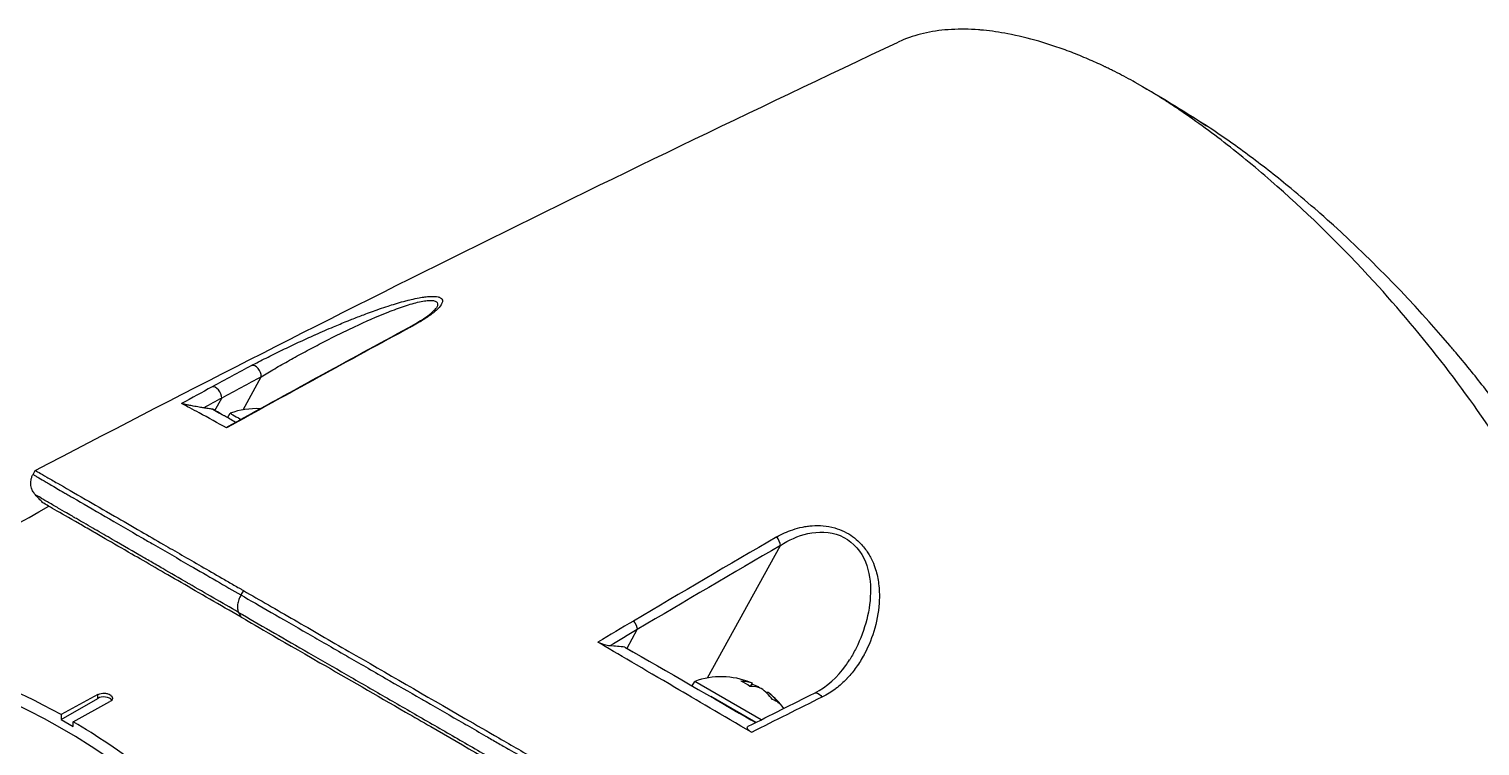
# Model space of a CAD drawing. Header units: millimetres. Extents: x 0 to 4378, y 0 to 2376.
# Drawn here: x 2588.7 to 2672.6, y 1942.1 to 1983.6 of the extents above; entities that cross this region are included whole.
import ezdxf

# ---------------------------------------------------------------- set-up
doc = ezdxf.new("R2010")
doc.units = ezdxf.units.MM
doc.header["$LTSCALE"] = 0.2
doc.layers.add('01_Object Line', color=4, linetype='Continuous')

# ---------------------------------------------------------------- blocks, each defined once
blk = doc.blocks.new('A$C6724399f_1')
for p, q in [((-96.518, 933.407), (-96.518, 933.407)), ((-107.699, 927.51), (-106.649, 929.422)), ((-109.325, 927.472), (-108.933, 928.186)), ((-109.453, 927.546), (-109.063, 927.321)), ((-108.596, 927.054), (-108.448, 927.312)), ((-108.579, 926.504), (-108.579, 926.504)), ((-108.104, 926.767), (-108.104, 926.767)), ((-119.845, 923.775), (-119.714, 924.002)), ((-119.848, 923.777), (-119.848, 923.777)), ((-118.745, 922.029), (-118.745, 922.029)), ((-73.063, 920.182), (-73.063, 920.182)), ((-80.829, 911.997), (-76.621, 919.659)), ((-107.673, 917.05), (-107.82, 916.796)), ((-85.491, 913.71), (-84.895, 914.795)), ((-85.614, 913.782), (-84.806, 913.315)), ((-81.727, 911.539), (-81.577, 911.798)), ((-77.728, 909.576), (-81.577, 911.798)), ((-78.344, 911.509), (-78.242, 911.686)), ((-77.896, 911.447), (-77.879, 911.477)), ((-116.107, 911.033), (-118.228, 909.872)), ((-118.228, 909.59), (-116.107, 910.814)), ((-117.521, 909.463), (-115.4, 910.625)), ((-116.107, 910.814), (-116.107, 911.033)), ((-78.048, 909.414), (-80.647, 910.915)), ((-80.039, 910.563), (-80.039, 910.564)), ((-80.039, 910.563), (-80.039, 910.563)), ((-77.402, 911.12), (-77.367, 911.181)), ((-74.652, 911.118), (-74.652, 911.118)), ((-118.228, 909.872), (-118.228, 909.59)), ((-118.228, 909.59), (-117.521, 909.181)), ((-117.521, 909.181), (-117.521, 909.463))]:
    blk.add_line(p, q)
for centre, start, end in [((-106.919, 923.058), 87.31196, 109.76118), ((-106.919, 923.058), 86.57303, 86.57396), ((-80.049, 907.545), 67.98555, 109.76073), ((-80.049, 907.545), 36.52422, 52.01445)]:
    blk.add_arc(centre, 4.52, start, end)
for centre, major_axis, ratio, start_param, end_param in [((-65.673, 906.624), (-1.496, 41.655), 0.767694, 5.786682, 5.852422), ((-132.385, 163.522), (435.313, 800.982), 0.572302, 0.719728, 0.72334), ((-107.009, 929.614), (-0.237, 0.44), 0.615624, 3.963437, 6.144097), ((-126.409, 153.56), (434.089, 810.828), 0.577163, 0.716886, 0.720464), ((-132.794, 147.041), (444.564, 818.233), 0.57237, 0.723269, 0.725998), ((-126.717, 140.056), (441.655, 824.96), 0.577163, 0.720458, 0.722055), ((-109.293, 928.379), (-0.239, 0.439), 0.6137, 3.961397, 6.133418), ((-105.46, 925.587), (-2.988, 1.725), 0.000011, 6.283177, 6.938609), ((-105.61, 925.327), (2.988, -1.725), 0.000011, 3.72371, 3.723722), ((-105.46, 925.587), (2.988, -1.725), 0.000011, 3.813038, 3.813051), ((-65.756, -284.703), (678.522, 1280.583), 0.58036, 0.750947, 0.759176), ((-70.772, -285.522), (685.926, 1281.23), 0.577163, 0.753645, 0.761848), ((-118.228, 877.256), (19.5, -33.775), 0.57735, 0, 3.141593), ((-121.41, 875.419), (19.5, -33.775), 0.57735, 0, 3.141593), ((-65.77, -290.864), (682.157, 1287.152), 0.580301, 0.759225, 0.761263), ((-70.71, -291.201), (689.171, 1287.289), 0.577163, 0.761844, 0.763406), ((-80.178, 910.644), (-32.305, 18.651), 0.000022, 1.401729, 1.636771), ((-122.471, 874.807), (19.5, -33.775), 0.57735, 6.276472, 9.431491), ((-80.306, 907.693), (2.252, 3.901), 0.57735, 0.080554, 0.3277), ((-80.774, 907.964), (2.14, 3.707), 0.816497, 6.1984, 6.367971), ((-79.793, 907.397), (2.252, 3.901), 0.57735, 0.080554, 0.3277), ((-80.231, 907.65), (2.252, 3.901), 0.816497, 0.080554, 0.114044), ((-79.868, 907.44), (2.252, 3.901), 0.816497, 0.080554, 0.195507), ((-80.306, 907.693), (2.252, 3.901), 0.57735, 6.169141, 6.202632), ((-80.231, 907.65), (2.252, 3.901), 0.816497, 5.955485, 6.202632), ((-86.974, 895.301), (17.875, -30.96), 0.57735, 1.774055, 1.774076), ((-115.753, 910.61), (0.5, 0), 0.57735, 0.381749, 2.356194), ((-78.74, 909.813), (-2.208, 1.275), 0.000022, 5.341257, 5.447657), ((-78.74, 909.813), (-2.208, 1.275), 0.000022, 0.859657, 1.889101), ((-115.74, 137.049), (-485.437, -793.309), 0.582463, 3.889647, 3.895732), ((-79.868, 907.44), (2.252, 3.901), 0.816497, 5.955485, 6.202632), ((-79.024, 906.953), (2.14, 3.707), 0.57735, 6.1984, 6.367971)]:
    blk.add_ellipse(centre, major_axis=major_axis, ratio=ratio, start_param=start_param, end_param=end_param)
for points, knots in [([(-57.92, 947.392), (-58.221, 947.535), (-58.519, 947.669), (-58.814, 947.796), (-59.143, 947.938), (-59.467, 948.07), (-59.787, 948.193), (-60.108, 948.316), (-60.426, 948.431), (-60.739, 948.537), (-61.054, 948.643), (-61.364, 948.741), (-61.671, 948.83), (-62.284, 949.009), (-62.882, 949.153), (-63.464, 949.264), (-63.947, 949.355), (-64.419, 949.424), (-64.879, 949.468), (-64.972, 949.477), (-65.063, 949.485), (-65.154, 949.492), (-65.7, 949.534), (-66.225, 949.541), (-66.726, 949.513), (-67.23, 949.486), (-67.712, 949.424), (-68.17, 949.326), (-68.629, 949.229), (-69.063, 949.097), (-69.474, 948.93), (-69.586, 948.884), (-69.696, 948.836), (-69.804, 948.785)], [0, 0, 0, 0, 0.0296065, 0.0296065, 0.0296065, 0.0625552, 0.0625552, 0.0625552, 0.0956223, 0.0956223, 0.0956223, 0.1287583, 0.1287583, 0.1287583, 0.1950345, 0.1950345, 0.1950345, 0.25, 0.25, 0.25, 0.2609996, 0.2609996, 0.2609996, 0.3271356, 0.3271356, 0.3271356, 0.3936018, 0.3936018, 0.3936018, 0.4600955, 0.4600955, 0.4600955, 0.4782522, 0.4782522, 0.4782522, 0.4782522]), ([(-53.679, 944.953), (-53.698, 944.965), (-53.721, 944.98), (-53.769, 945.013), (-53.792, 945.028), (-53.86, 945.073), (-53.905, 945.103), (-54.04, 945.192), (-54.13, 945.251), (-54.4, 945.426), (-54.579, 945.541), (-55.116, 945.877), (-55.473, 946.091), (-56.182, 946.499), (-56.533, 946.692), (-57.057, 946.966), (-57.23, 947.055), (-57.49, 947.184), (-57.576, 947.226), (-57.705, 947.289), (-57.748, 947.31), (-57.812, 947.341), (-57.834, 947.351), (-57.88, 947.373), (-57.902, 947.383), (-57.92, 947.392)], [0.000006, 0.000006, 0.000006, 0.000006, 0.0077656, 0.0077656, 0.0144608, 0.0144608, 0.0278513, 0.0278513, 0.0546324, 0.0546324, 0.1081958, 0.1081958, 0.2151263, 0.2151263, 0.321952, 0.321952, 0.3753541, 0.3753541, 0.4020519, 0.4020519, 0.4154008, 0.4154008, 0.4220656, 0.4220656, 0.4297877, 0.4297877, 0.4297877, 0.4297877]), ([(-28.274, 900.032), (-28.272, 900.035), (-28.271, 900.038), (-28.219, 900.163), (-28.17, 900.288), (-28.075, 900.541), (-28.026, 900.68), (-27.916, 901.011), (-27.855, 901.214), (-27.781, 901.487), (-27.763, 901.558), (-27.68, 901.889), (-27.621, 902.166), (-27.49, 902.902), (-27.431, 903.374), (-27.236, 906.019), (-27.479, 908.948), (-28.785, 913.046), (-28.851, 913.246), (-28.991, 913.661), (-29.063, 913.869), (-29.209, 914.275), (-29.282, 914.476), (-29.661, 915.483), (-29.994, 916.299), (-30.544, 917.543), (-30.736, 917.962), (-31.747, 920.088), (-32.688, 921.825), (-34.006, 924.002), (-34.273, 924.432), (-36.778, 928.363), (-39.414, 931.78), (-44.097, 936.903), (-45.975, 938.75), (-48.85, 941.287), (-49.813, 942.09), (-51.738, 943.593), (-52.716, 944.306), (-53.679, 944.953)], [0.717541, 0.717541, 0.717541, 0.717541, 0.718212, 0.718212, 0.74576, 0.74576, 0.776284, 0.776284, 0.820204, 0.820204, 0.834927, 0.834927, 0.896521, 0.896521, 0.995652, 0.995652, 1.428405, 1.428405, 1.450296, 1.450296, 1.471663, 1.471663, 1.492327, 1.492327, 1.574835, 1.574835, 1.616316, 1.616316, 1.784634, 1.784634, 1.826029, 1.826029, 2.164003, 2.164003, 2.373598, 2.373598, 2.479923, 2.479923, 2.586935, 2.586935, 2.586935, 2.586935]), ([(-27.306, 910.675), (-27.308, 910.807), (-27.312, 910.941), (-27.327, 911.245), (-27.339, 911.415), (-27.363, 911.67), (-27.372, 911.758), (-27.43, 912.273), (-27.501, 912.716), (-27.642, 913.41), (-27.699, 913.662), (-27.831, 914.195), (-27.907, 914.472), (-28.077, 915.043), (-28.172, 915.339), (-28.379, 915.942), (-28.492, 916.249), (-28.731, 916.866), (-28.859, 917.178), (-29.542, 918.776), (-30.209, 920.109), (-31.166, 921.802), (-31.356, 922.13), (-31.96, 923.144), (-32.393, 923.835), (-33.309, 925.229), (-33.792, 925.931), (-34.545, 926.98), (-34.798, 927.326), (-35.314, 928.016), (-35.576, 928.36), (-36.104, 929.04), (-36.376, 929.383), (-36.926, 930.066), (-37.213, 930.414), (-37.624, 930.906), (-37.757, 931.063), (-39.989, 933.685), (-42.275, 936.045), (-44.931, 938.456), (-45.227, 938.72), (-46.043, 939.436), (-46.564, 939.88), (-47.865, 940.954), (-48.648, 941.57), (-49.819, 942.445), (-50.208, 942.728), (-50.984, 943.276), (-51.37, 943.54), (-51.755, 943.796)], [1.308609, 1.308609, 1.308609, 1.308609, 1.384705, 1.384705, 1.477831, 1.477831, 1.526561, 1.526561, 1.759973, 1.759973, 1.890971, 1.890971, 2.029156, 2.029156, 2.171186, 2.171186, 2.316283, 2.316283, 2.460898, 2.460898, 3.049329, 3.049329, 3.189055, 3.189055, 3.478614, 3.478614, 3.769885, 3.769885, 3.913253, 3.913253, 4.056001, 4.056001, 4.19686, 4.19686, 4.341119, 4.341119, 4.411312, 4.411312, 5.498875, 5.498875, 5.634552, 5.634552, 5.872375, 5.872375, 6.229939, 6.229939, 6.408513, 6.408513, 6.587137, 6.587137, 6.587137, 6.587137]), ([(-107.207, 930.07), (-106.953, 930.207), (-106.667, 930.356), (-106.37, 930.506), (-106.066, 930.66), (-105.752, 930.815), (-105.455, 930.958), (-105.443, 930.964), (-105.431, 930.969), (-105.42, 930.975), (-105.119, 931.12), (-104.803, 931.269), (-104.485, 931.417), (-104.173, 931.561), (-103.858, 931.704), (-103.55, 931.842), (-103.529, 931.851), (-103.508, 931.86), (-103.488, 931.869), (-103.142, 932.023), (-102.808, 932.168), (-102.464, 932.313), (-102.212, 932.42), (-101.953, 932.527), (-101.684, 932.636), (-101.593, 932.673), (-101.504, 932.709), (-101.415, 932.744), (-101.179, 932.838), (-100.948, 932.928), (-100.722, 933.013), (-100.41, 933.131), (-100.14, 933.23), (-99.816, 933.342), (-99.64, 933.403), (-99.479, 933.457), (-99.315, 933.51), (-99.177, 933.555), (-99.038, 933.599), (-98.888, 933.644), (-98.723, 933.694), (-98.565, 933.739), (-98.413, 933.781), (-98.37, 933.792), (-98.331, 933.803), (-98.291, 933.813), (-98.19, 933.84), (-98.094, 933.865), (-97.975, 933.892), (-97.812, 933.931), (-97.658, 933.964), (-97.514, 933.99), (-97.454, 934.001), (-97.4, 934.01), (-97.347, 934.018), (-97.274, 934.03), (-97.2, 934.041), (-97.113, 934.05), (-97.05, 934.057), (-96.992, 934.063), (-96.937, 934.066), (-96.808, 934.075), (-96.698, 934.076), (-96.596, 934.068), (-96.533, 934.063), (-96.474, 934.054), (-96.418, 934.04), (-96.391, 934.034), (-96.366, 934.026), (-96.343, 934.017), (-96.277, 933.992), (-96.228, 933.958), (-96.198, 933.916), (-96.168, 933.874), (-96.158, 933.824), (-96.166, 933.77), (-96.167, 933.767), (-96.167, 933.763), (-96.168, 933.76), (-96.177, 933.71), (-96.201, 933.652), (-96.24, 933.591), (-96.304, 933.489), (-96.406, 933.379), (-96.511, 933.282), (-96.547, 933.249), (-96.587, 933.214), (-96.629, 933.179), (-96.788, 933.046), (-96.988, 932.903), (-97.184, 932.776), (-97.204, 932.764), (-97.224, 932.751), (-97.244, 932.738), (-97.301, 932.702), (-97.362, 932.664), (-97.423, 932.627), (-97.478, 932.594), (-97.532, 932.562), (-97.584, 932.532), (-97.593, 932.527), (-97.602, 932.521), (-97.611, 932.516), (-97.731, 932.447), (-97.85, 932.381), (-98.011, 932.294)], [0, 0, 0, 0, 0.06061, 0.06061, 0.06061, 0.122541, 0.122541, 0.122541, 0.125, 0.125, 0.125, 0.18804, 0.18804, 0.18804, 0.25, 0.25, 0.25, 0.254168, 0.254168, 0.254168, 0.323919, 0.323919, 0.323919, 0.375, 0.375, 0.375, 0.39207, 0.39207, 0.39207, 0.4375, 0.4375, 0.4375, 0.5, 0.5, 0.5, 0.533908, 0.533908, 0.533908, 0.5625, 0.5625, 0.5625, 0.59375, 0.59375, 0.59375, 0.602455, 0.602455, 0.602455, 0.625, 0.625, 0.625, 0.65625, 0.65625, 0.65625, 0.669312, 0.669312, 0.669312, 0.6875, 0.6875, 0.6875, 0.700546, 0.700546, 0.700546, 0.731289, 0.731289, 0.731289, 0.75, 0.75, 0.75, 0.759109, 0.759109, 0.759109, 0.785061, 0.785061, 0.785061, 0.81088, 0.81088, 0.81088, 0.8125, 0.8125, 0.8125, 0.835978, 0.835978, 0.835978, 0.875, 0.875, 0.875, 0.888263, 0.888263, 0.888263, 0.9375, 0.9375, 0.9375, 0.942362, 0.942362, 0.942362, 0.956225, 0.956225, 0.956225, 0.96875, 0.96875, 0.96875, 0.970886, 0.970886, 0.970886, 1, 1, 1, 1]), ([(-106.649, 929.422), (-106.403, 929.574), (-106.141, 929.73), (-105.867, 929.889), (-105.594, 930.048), (-105.309, 930.21), (-105.014, 930.375), (-104.719, 930.54), (-104.416, 930.706), (-104.111, 930.871), (-103.805, 931.035), (-103.495, 931.199), (-103.182, 931.361), (-102.868, 931.523), (-102.551, 931.685), (-102.23, 931.844), (-101.909, 932.004), (-101.581, 932.162), (-101.256, 932.315), (-100.604, 932.62), (-99.956, 932.908), (-99.31, 933.162), (-98.986, 933.29), (-98.67, 933.406), (-98.364, 933.507), (-98.059, 933.608), (-97.763, 933.694), (-97.499, 933.753), (-97.367, 933.782), (-97.241, 933.805), (-97.125, 933.819), (-97.009, 933.833), (-96.906, 933.839), (-96.816, 933.837), (-96.726, 933.834), (-96.649, 933.821), (-96.59, 933.8), (-96.532, 933.778), (-96.49, 933.748), (-96.466, 933.709), (-96.443, 933.67), (-96.437, 933.622), (-96.448, 933.569), (-96.458, 933.52), (-96.482, 933.465), (-96.518, 933.407)], [0, 0, 0, 0, 0.0645641, 0.0645641, 0.0645641, 0.1291281, 0.1291281, 0.1291281, 0.1936922, 0.1936922, 0.1936922, 0.2582563, 0.2582563, 0.2582563, 0.3228204, 0.3228204, 0.3228204, 0.3873844, 0.3873844, 0.3873844, 0.5165126, 0.5165126, 0.5165126, 0.5810767, 0.5810767, 0.5810767, 0.6456407, 0.6456407, 0.6456407, 0.6779228, 0.6779228, 0.6779228, 0.7102048, 0.7102048, 0.7102048, 0.7424869, 0.7424869, 0.7424869, 0.7747689, 0.7747689, 0.7747689, 0.8070509, 0.8070509, 0.8070509, 0.8367147, 0.8367147, 0.8367147, 0.8367147]), ([(-98.117, 932.274), (-97.749, 932.474), (-97.404, 932.675), (-96.974, 932.974), (-96.84, 933.078), (-96.622, 933.272), (-96.542, 933.368), (-96.518, 933.407)], [0, 0, 0, 0, 0.1540517, 0.1540517, 0.2386667, 0.2386667, 0.329116, 0.329116, 0.329116, 0.329116]), ([(-109.969, 927.621), (-110.041, 927.63), (-110.135, 927.645), (-110.343, 927.68), (-110.46, 927.701), (-110.678, 927.741), (-110.765, 927.758), (-110.911, 927.789), (-110.97, 927.801), (-111.061, 927.822), (-111.1, 927.831), (-111.163, 927.847), (-111.187, 927.854), (-111.218, 927.863), (-111.227, 927.866), (-111.242, 927.871), (-111.247, 927.873), (-111.25, 927.875)], [0.000232, 0.000232, 0.000232, 0.000232, 0.0359808, 0.0359808, 0.0704873, 0.0704873, 0.0988763, 0.0988763, 0.1227668, 0.1227668, 0.1415958, 0.1415958, 0.1576899, 0.1576899, 0.1672569, 0.1672569, 0.176809, 0.176809, 0.176809, 0.176809]), ([(-108.652, 926.463), (-109.13, 926.717), (-109.716, 927.05), (-110.59, 927.524), (-110.984, 927.721), (-111.25, 927.875)], [0.0000029, 0.0000029, 0.0000029, 0.0000029, 0.3832328, 0.3832328, 0.6375563, 0.6375563, 0.6375563, 0.6375563]), ([(-109.455, 927.544), (-109.54, 927.557), (-109.626, 927.569), (-109.798, 927.595), (-109.884, 927.607), (-109.969, 927.621)], [-0.08689932, -0.08689932, -0.08689932, -0.08689932, -0.04352603, -0.04352603, -0.00023242, -0.00023242, -0.00023242, -0.00023242]), ([(-108.135, 926.785), (-108.145, 926.791), (-108.155, 926.796), (-108.164, 926.802), (-108.395, 926.937), (-108.596, 927.055), (-108.778, 927.159), (-108.783, 927.162), (-108.788, 927.165), (-108.793, 927.168), (-109.079, 927.332), (-109.301, 927.452), (-109.455, 927.544)], [0.2376651, 0.2376651, 0.2376651, 0.2376651, 0.2496691, 0.2496691, 0.2496691, 0.5366951, 0.5366951, 0.5366951, 0.5448948, 0.5448948, 0.5448948, 1, 1, 1, 1]), ([(-108.652, 926.463), (-108.663, 926.469), (-108.669, 926.474), (-108.674, 926.483), (-108.673, 926.487), (-108.668, 926.49), (-108.667, 926.491), (-108.666, 926.491)], [0, 0, 0, 0, 0.00895126, 0.00895126, 0.01944765, 0.01944765, 0.0212621, 0.0212621, 0.0212621, 0.0212621]), ([(-119.714, 924.002), (-119.714, 924.002), (-119.712, 924.001), (-119.692, 923.989), (-119.624, 923.95), (-119.393, 923.817), (-119.243, 923.73), (-118.877, 923.518), (-118.671, 923.4), (-118.005, 923.015), (-117.469, 922.705), (-116.318, 922.041), (-115.759, 921.718), (-114.656, 921.081), (-114.145, 920.786), (-113.184, 920.232), (-112.75, 919.981), (-111.614, 919.325), (-110.885, 918.904), (-109.727, 918.236), (-109.33, 918.007), (-108.72, 917.654), (-108.514, 917.535), (-108.202, 917.355), (-108.097, 917.294), (-107.939, 917.203), (-107.886, 917.173), (-107.806, 917.127), (-107.78, 917.111), (-107.727, 917.081), (-107.7, 917.065), (-107.673, 917.05)], [-3.482214, -3.482214, -3.482214, -3.482214, -3.40942, -3.40942, -2.98401, -2.98401, -2.611687, -2.611687, -2.28576, -2.28576, -1.715015, -1.715015, -1.28633, -1.28633, -0.964845, -0.964845, -0.723574, -0.723574, -0.36177, -0.36177, -0.180858, -0.180858, -0.090444, -0.090444, -0.045229, -0.045229, -0.022617, -0.022617, -0.011309, -0.011309, -0.000001, -0.000001, -0.000001, -0.000001]), ([(-119.711, 922.595), (-119.731, 922.616), (-119.752, 922.641), (-119.797, 922.7), (-119.82, 922.735), (-119.879, 922.837), (-119.91, 922.907), (-119.964, 923.079), (-119.98, 923.185), (-119.976, 923.394), (-119.958, 923.498), (-119.904, 923.659), (-119.877, 923.719), (-119.845, 923.775)], [0, 0, 0, 0, 0.0104508, 0.0104508, 0.023658, 0.023658, 0.0465251, 0.0465251, 0.0780165, 0.0780165, 0.1092773, 0.1092773, 0.1288377, 0.1288377, 0.1288377, 0.1288377]), ([(-119.848, 923.777), (-119.849, 923.776), (-119.812, 923.753), (-119.706, 923.69), (-119.657, 923.661), (-119.592, 923.622), (-119.505, 923.571), (-119.399, 923.509), (-119.259, 923.427), (-119.077, 923.32), (-118.911, 923.223), (-118.71, 923.105), (-118.463, 922.961), (-118.339, 922.889), (-118.204, 922.811), (-118.056, 922.724), (-117.982, 922.681), (-117.905, 922.636), (-117.824, 922.589), (-117.743, 922.542), (-117.65, 922.488), (-117.572, 922.443), (-117.558, 922.434), (-117.544, 922.426), (-117.53, 922.418), (-116.433, 921.78), (-115.025, 920.963), (-113.536, 920.101), (-113.326, 919.979), (-113.115, 919.857), (-112.902, 919.734), (-112.188, 919.32), (-111.464, 918.901), (-110.752, 918.49), (-109.731, 917.9), (-108.729, 917.321), (-107.82, 916.796)], [0.5650032, 0.5650032, 0.5650032, 0.5650032, 0.625, 0.625, 0.625, 0.6529348, 0.6529348, 0.6529348, 0.6875, 0.6875, 0.6875, 0.71875, 0.71875, 0.71875, 0.734375, 0.734375, 0.734375, 0.7421875, 0.7421875, 0.7421875, 0.75, 0.75, 0.75, 0.7513839, 0.7513839, 0.7513839, 0.8597114, 0.8597114, 0.8597114, 0.875, 0.875, 0.875, 0.9263298, 0.9263298, 0.9263298, 0.9999663, 0.9999663, 0.9999663, 0.9999663]), ([(-107.959, 915.789), (-108.91, 916.343), (-109.878, 916.896), (-110.824, 917.442), (-110.851, 917.458), (-110.878, 917.474), (-110.905, 917.49), (-111.391, 917.77), (-111.872, 918.048), (-112.342, 918.32), (-112.578, 918.456), (-112.81, 918.591), (-113.04, 918.724), (-113.155, 918.79), (-113.269, 918.856), (-113.382, 918.922), (-113.437, 918.953), (-113.491, 918.984), (-113.545, 919.016), (-113.547, 919.017), (-113.549, 919.018), (-113.552, 919.019), (-113.608, 919.052), (-113.688, 919.098), (-113.719, 919.117), (-114.222, 919.407), (-114.844, 919.767), (-115.509, 920.153), (-115.842, 920.345), (-116.184, 920.544), (-116.524, 920.74), (-116.694, 920.839), (-116.864, 920.937), (-117.031, 921.034), (-117.114, 921.082), (-117.197, 921.13), (-117.279, 921.178), (-117.32, 921.202), (-117.361, 921.225), (-117.402, 921.249), (-117.418, 921.258), (-117.434, 921.268), (-117.451, 921.277), (-117.455, 921.279), (-117.459, 921.282), (-117.463, 921.284), (-117.483, 921.296), (-117.52, 921.317), (-117.523, 921.319), (-117.629, 921.381), (-117.924, 921.551), (-118.294, 921.767), (-118.479, 921.874), (-118.681, 921.991), (-118.875, 922.104), (-118.971, 922.16), (-119.066, 922.216), (-119.155, 922.267), (-119.2, 922.293), (-119.243, 922.318), (-119.284, 922.342), (-119.304, 922.354), (-119.324, 922.366), (-119.344, 922.378), (-119.354, 922.383), (-119.363, 922.389), (-119.373, 922.395), (-119.376, 922.397), (-119.38, 922.399), (-119.383, 922.401), (-119.384, 922.401), (-119.386, 922.402), (-119.387, 922.403), (-119.392, 922.406), (-119.4, 922.41), (-119.401, 922.411), (-119.518, 922.479), (-119.713, 922.593), (-119.713, 922.596)], [0.0000259, 0.0000259, 0.0000259, 0.0000259, 0.0607503, 0.0607503, 0.0607503, 0.0625, 0.0625, 0.0625, 0.09375, 0.09375, 0.09375, 0.109375, 0.109375, 0.109375, 0.1171875, 0.1171875, 0.1171875, 0.1209386, 0.1209386, 0.1209386, 0.1210938, 0.1210938, 0.1210938, 0.125, 0.125, 0.125, 0.1875, 0.1875, 0.1875, 0.21875, 0.21875, 0.21875, 0.234375, 0.234375, 0.234375, 0.2421875, 0.2421875, 0.2421875, 0.2460938, 0.2460938, 0.2460938, 0.247666, 0.247666, 0.247666, 0.2480469, 0.2480469, 0.2480469, 0.25, 0.25, 0.25, 0.3125, 0.3125, 0.3125, 0.34375, 0.34375, 0.34375, 0.359375, 0.359375, 0.359375, 0.3671875, 0.3671875, 0.3671875, 0.3710937, 0.3710937, 0.3710937, 0.3730469, 0.3730469, 0.3730469, 0.3737652, 0.3737652, 0.3737652, 0.3740234, 0.3740234, 0.3740234, 0.3751599, 0.3751599, 0.3751599, 0.4660914, 0.4660914, 0.4660914, 0.4660914]), ([(-107.808, 915.51), (-108.431, 915.87), (-109.033, 916.218), (-110.189, 916.885), (-110.742, 917.205), (-112.331, 918.122), (-113.283, 918.672), (-114.694, 919.486), (-115.208, 919.783), (-115.94, 920.205), (-116.19, 920.35), (-116.692, 920.64), (-116.94, 920.783), (-117.775, 921.265), (-118.241, 921.534), (-118.772, 921.841), (-118.923, 921.928), (-119.204, 922.091), (-119.289, 922.139), (-119.289, 922.139)], [0, 0, 0, 0, 0.264332, 0.264332, 0.528758, 0.528758, 1.056139, 1.056139, 1.406505, 1.406505, 1.606603, 1.606603, 1.835356, 1.835356, 2.445847, 2.445847, 2.794554, 2.794554, 3.318055, 3.318055, 3.318055, 3.318055]), ([(-76.835, 920.151), (-76.687, 920.237), (-76.536, 920.315), (-76.382, 920.386), (-76.227, 920.456), (-76.097, 920.509), (-75.91, 920.572), (-75.724, 920.635), (-75.536, 920.685), (-75.349, 920.723), (-75.246, 920.744), (-75.151, 920.76), (-75.05, 920.774), (-74.968, 920.785), (-74.883, 920.794), (-74.787, 920.801), (-74.356, 920.831), (-73.927, 920.8), (-73.474, 920.673), (-73.289, 920.62), (-73.103, 920.551), (-72.928, 920.466), (-72.562, 920.29), (-72.289, 920.075), (-72.056, 919.847), (-71.889, 919.682), (-71.722, 919.481), (-71.593, 919.289), (-71.568, 919.252), (-71.546, 919.217), (-71.526, 919.185), (-71.47, 919.096), (-71.419, 919.004), (-71.371, 918.91), (-71.345, 918.858), (-71.319, 918.804), (-71.295, 918.75), (-71.227, 918.598), (-71.158, 918.409), (-71.116, 918.274), (-71.031, 918.004), (-70.971, 917.723), (-70.936, 917.431), (-70.917, 917.282), (-70.904, 917.119), (-70.899, 916.959), (-70.893, 916.804), (-70.894, 916.653), (-70.899, 916.519), (-70.918, 915.978), (-71.01, 915.414), (-71.161, 914.877), (-71.307, 914.356), (-71.493, 913.882), (-71.755, 913.39), (-71.763, 913.374), (-71.772, 913.358), (-71.781, 913.342), (-71.918, 913.088), (-72.068, 912.847), (-72.23, 912.62), (-72.392, 912.392), (-72.547, 912.2), (-72.754, 911.977), (-72.764, 911.967), (-72.774, 911.956), (-72.784, 911.946), (-72.981, 911.737), (-73.172, 911.562), (-73.409, 911.38), (-73.422, 911.37), (-73.435, 911.361), (-73.447, 911.351), (-73.681, 911.176), (-73.886, 911.05), (-74.216, 910.885)], [0, 0, 0, 0, 0.03125, 0.03125, 0.03125, 0.0625, 0.0625, 0.0625, 0.09375, 0.09375, 0.09375, 0.110985, 0.110985, 0.110985, 0.125, 0.125, 0.125, 0.1875, 0.1875, 0.1875, 0.213151, 0.213151, 0.213151, 0.266654, 0.266654, 0.266654, 0.305187, 0.305187, 0.305187, 0.3125, 0.3125, 0.3125, 0.332554, 0.332554, 0.332554, 0.34375, 0.34375, 0.34375, 0.375, 0.375, 0.375, 0.4375, 0.4375, 0.4375, 0.469225, 0.469225, 0.469225, 0.5, 0.5, 0.5, 0.625, 0.625, 0.625, 0.746043, 0.746043, 0.746043, 0.75, 0.75, 0.75, 0.8125, 0.8125, 0.8125, 0.875, 0.875, 0.875, 0.877935, 0.877935, 0.877935, 0.9375, 0.9375, 0.9375, 0.940676, 0.940676, 0.940676, 1, 1, 1, 1]), ([(-76.621, 919.659), (-76.143, 919.974), (-75.618, 920.218), (-74.429, 920.476), (-73.77, 920.472), (-72.567, 919.983), (-72.081, 919.488), (-71.524, 918.362), (-71.417, 917.742), (-71.393, 915.935), (-71.724, 914.766), (-72.35, 913.504), (-72.467, 913.292), (-72.592, 913.086)], [0, 0, 0, 0, 0.125, 0.125, 0.25, 0.25, 0.375, 0.375, 0.5, 0.5, 0.75, 0.75, 0.8020316, 0.8020316, 0.8020316, 0.8020316]), ([(-107.819, 916.795), (-107.843, 916.754), (-107.865, 916.71), (-107.886, 916.665), (-107.907, 916.62), (-107.926, 916.574), (-107.943, 916.527), (-107.96, 916.48), (-107.975, 916.432), (-107.987, 916.385), (-107.999, 916.337), (-108.009, 916.29), (-108.015, 916.244), (-108.022, 916.198), (-108.025, 916.153), (-108.025, 916.11), (-108.026, 916.066), (-108.023, 916.025), (-108.018, 915.987), (-108.013, 915.948), (-108.005, 915.912), (-107.995, 915.879), (-107.984, 915.845), (-107.972, 915.815), (-107.958, 915.788)], [0, 0, 0, 0, 0.125, 0.125, 0.125, 0.25, 0.25, 0.25, 0.375, 0.375, 0.375, 0.5, 0.5, 0.5, 0.625, 0.625, 0.625, 0.75, 0.75, 0.75, 0.875, 0.875, 0.875, 1, 1, 1, 1]), ([(-107.819, 916.795), (-106.768, 916.189), (-105.488, 915.45), (-103.946, 914.561), (-103.261, 914.166), (-102.525, 913.742), (-101.736, 913.288), (-101.72, 913.278), (-101.703, 913.268), (-101.686, 913.259), (-100.983, 912.853), (-100.238, 912.424), (-99.452, 911.971), (-98.794, 911.592), (-98.107, 911.196), (-97.392, 910.785), (-97.3, 910.732), (-97.208, 910.678), (-97.115, 910.625), (-96.417, 910.223), (-95.693, 909.806), (-94.945, 909.375), (-94.878, 909.336), (-94.81, 909.298), (-94.743, 909.259), (-94.384, 909.052), (-94.02, 908.842), (-93.651, 908.63), (-93.431, 908.503), (-93.21, 908.376), (-92.987, 908.247), (-92.875, 908.183), (-92.763, 908.119), (-92.651, 908.054), (-92.55, 907.996), (-92.47, 907.95), (-92.352, 907.882), (-92.34, 907.875), (-92.326, 907.867), (-92.312, 907.859), (-90.822, 907.001), (-89.426, 906.197), (-88.135, 905.454), (-87.301, 904.973), (-86.51, 904.518), (-85.763, 904.088), (-84.914, 903.599), (-84.121, 903.142), (-83.383, 902.718), (-82.73, 902.341), (-82.121, 901.99), (-81.553, 901.664), (-80.471, 901.04), (-79.543, 900.506), (-78.761, 900.056), (-78.588, 899.956), (-78.422, 899.861), (-78.263, 899.769), (-77.826, 899.517), (-77.442, 899.297), (-77.112, 899.106), (-76.946, 899.011), (-76.794, 898.923), (-76.655, 898.843), (-76.611, 898.818), (-76.569, 898.793), (-76.527, 898.77), (-76.503, 898.756), (-76.479, 898.742), (-76.456, 898.729), (-76.425, 898.71), (-76.394, 898.693), (-76.364, 898.675), (-76.349, 898.667), (-76.334, 898.658), (-76.32, 898.65), (-76.315, 898.647), (-76.313, 898.646), (-76.312, 898.646), (-76.311, 898.645), (-76.31, 898.644), (-76.306, 898.642), (-76.301, 898.64), (-76.293, 898.635), (-76.277, 898.625), (-75.786, 898.343), (-75.301, 898.063), (-74.821, 897.787), (-73.35, 896.94), (-71.933, 896.124), (-70.571, 895.339), (-69.166, 894.53), (-67.819, 893.755), (-66.53, 893.012), (-65.197, 892.244), (-63.924, 891.511), (-62.71, 890.812), (-62.308, 890.58), (-61.911, 890.352), (-61.521, 890.127), (-61.308, 890.004), (-61.097, 889.882), (-60.887, 889.762), (-60.284, 889.414), (-59.696, 889.076), (-59.123, 888.746), (-57.944, 888.067), (-56.83, 887.425), (-55.777, 886.818), (-55.234, 886.506), (-54.708, 886.202), (-54.197, 885.908), (-53.675, 885.608), (-53.17, 885.317), (-52.681, 885.035), (-52.125, 884.714), (-51.589, 884.406), (-51.073, 884.109)], [0.0000003, 0.0000003, 0.0000003, 0.0000003, 0.0859853, 0.0859853, 0.0859853, 0.1241981, 0.1241981, 0.1241981, 0.125, 0.125, 0.125, 0.1589987, 0.1589987, 0.1589987, 0.1875, 0.1875, 0.1875, 0.1911709, 0.1911709, 0.1911709, 0.21875, 0.21875, 0.21875, 0.2212271, 0.2212271, 0.2212271, 0.234375, 0.234375, 0.234375, 0.2421875, 0.2421875, 0.2421875, 0.2460938, 0.2460938, 0.2460938, 0.2496161, 0.2496161, 0.2496161, 0.25, 0.25, 0.25, 0.2912742, 0.2912742, 0.2912742, 0.3179228, 0.3179228, 0.3179228, 0.3481944, 0.3481944, 0.3481944, 0.375, 0.375, 0.375, 0.4261619, 0.4261619, 0.4261619, 0.4375, 0.4375, 0.4375, 0.46875, 0.46875, 0.46875, 0.484375, 0.484375, 0.484375, 0.4893023, 0.4893023, 0.4893023, 0.4921875, 0.4921875, 0.4921875, 0.4960938, 0.4960938, 0.4960938, 0.4980469, 0.4980469, 0.4980469, 0.4986572, 0.4986572, 0.4986572, 0.4992676, 0.4992676, 0.4992676, 0.5, 0.5, 0.5, 0.5215625, 0.5215625, 0.5215625, 0.5877727, 0.5877727, 0.5877727, 0.656049, 0.656049, 0.656049, 0.7265974, 0.7265974, 0.7265974, 0.75, 0.75, 0.75, 0.7627993, 0.7627993, 0.7627993, 0.7996666, 0.7996666, 0.7996666, 0.8755356, 0.8755356, 0.8755356, 0.9146293, 0.9146293, 0.9146293, 0.9545641, 0.9545641, 0.9545641, 1, 1, 1, 1]), ([(-107.673, 917.05), (-106.735, 916.508), (-105.751, 915.94), (-103.711, 914.762), (-102.657, 914.154), (-99.412, 912.28), (-97.16, 910.98), (-94.214, 909.279), (-93.558, 908.901), (-92.152, 908.089), (-91.401, 907.655), (-88.65, 906.067), (-86.656, 904.916), (-84.169, 903.48), (-83.651, 903.181), (-81.947, 902.197), (-80.773, 901.519), (-78.373, 900.134), (-77.149, 899.427), (-75.322, 898.372), (-74.704, 898.015), (-73.458, 897.296), (-72.83, 896.934), (-71.564, 896.203), (-70.927, 895.835), (-68.956, 894.697), (-67.647, 893.941), (-65.713, 892.825), (-65.059, 892.447), (-63.743, 891.687), (-63.082, 891.306), (-61.756, 890.54), (-61.091, 890.156), (-60.106, 889.588), (-59.776, 889.397), (-58.768, 888.815), (-58.101, 888.43), (-56.03, 887.234), (-54.678, 886.453), (-53.082, 885.533), (-52.774, 885.354), (-52.062, 884.944), (-51.662, 884.713), (-51.012, 884.338), (-50.778, 884.202), (-50.469, 884.024), (-50.424, 883.998), (-50.326, 883.941), (-50.275, 883.912), (-50.045, 883.779), (-49.908, 883.7), (-49.658, 883.556), (-49.59, 883.517), (-49.388, 883.4), (-49.284, 883.34), (-49.066, 883.214), (-48.958, 883.152), (-48.78, 883.049), (-48.71, 883.008), (-48.577, 882.931), (-48.52, 882.899), (-48.383, 882.82), (-48.31, 882.778), (-48.174, 882.699), (-48.112, 882.663), (-47.186, 882.129), (-46.365, 881.654), (-45.093, 880.92), (-44.615, 880.644), (-43.719, 880.127), (-43.299, 879.885), (-42.703, 879.541), (-42.514, 879.431), (-41.958, 879.11), (-41.605, 878.906), (-40.011, 877.986), (-39.018, 877.413), (-38.298, 876.997), (-38.262, 876.977), (-38.192, 876.936), (-38.159, 876.917), (-38.093, 876.879), (-38.061, 876.861), (-38.006, 876.829), (-37.982, 876.815), (-37.838, 876.732), (-37.735, 876.673), (-37.622, 876.607), (-37.598, 876.593), (-37.555, 876.569), (-37.537, 876.558), (-37.501, 876.537), (-37.484, 876.527), (-37.447, 876.507), (-37.429, 876.496), (-37.395, 876.477), (-37.381, 876.468), (-37.354, 876.453), (-37.342, 876.445), (-37.327, 876.437), (-37.323, 876.434), (-37.313, 876.429), (-37.309, 876.427), (-37.301, 876.422), (-37.298, 876.42), (-37.294, 876.418), (-37.294, 876.418), (-37.294, 876.418)], [-21.001083, -21.001083, -21.001083, -21.001083, -20.328863, -20.328863, -19.655828, -19.655828, -18.308332, -18.308332, -17.924512, -17.924512, -17.485993, -17.485993, -16.316696, -16.316696, -16.006668, -16.006668, -15.296307, -15.296307, -14.534305, -14.534305, -14.139555, -14.139555, -13.730091, -13.730091, -13.30546, -13.30546, -12.401825, -12.401825, -11.929878, -11.929878, -11.437802, -11.437802, -10.9252, -10.9252, -10.663362, -10.663362, -10.117833, -10.117833, -8.934625, -8.934625, -8.645977, -8.645977, -8.260408, -8.260408, -8.006475, -8.006475, -7.961161, -7.961161, -7.91407, -7.91407, -7.778509, -7.778509, -7.724161, -7.724161, -7.666804, -7.666804, -7.602838, -7.602838, -7.565627, -7.565627, -7.532521, -7.532521, -7.488032, -7.488032, -7.450837, -7.450837, -6.924212, -6.924212, -6.587553, -6.587553, -6.265466, -6.265466, -6.109966, -6.109966, -5.79866, -5.79866, -4.627003, -4.627003, -4.564096, -4.564096, -4.501625, -4.501625, -4.439084, -4.439084, -4.389917, -4.389917, -4.135415, -4.135415, -4.06302, -4.06302, -4.00074, -4.00074, -3.938004, -3.938004, -3.858125, -3.858125, -3.782258, -3.782258, -3.697501, -3.697501, -3.658476, -3.658476, -3.601749, -3.601749, -3.53559, -3.53559, -3.48246, -3.48246, -3.48246, -3.48246]), ([(-107.958, 915.788), (-106.764, 915.098), (-105.495, 914.365), (-104.172, 913.602), (-103.465, 913.194), (-102.743, 912.778), (-102.01, 912.355), (-101.275, 911.931), (-100.529, 911.501), (-99.774, 911.066), (-99.018, 910.63), (-98.254, 910.189), (-97.485, 909.746), (-96.714, 909.302), (-95.938, 908.854), (-95.159, 908.405), (-94.38, 907.956), (-93.597, 907.505), (-92.814, 907.053), (-91.431, 906.256), (-90.046, 905.458), (-88.672, 904.666), (-87.891, 904.215), (-87.113, 903.767), (-86.339, 903.321), (-85.554, 902.868), (-84.773, 902.418), (-83.997, 901.971), (-82.455, 901.082), (-80.935, 900.206), (-79.444, 899.347), (-78.702, 898.919), (-77.967, 898.496), (-77.241, 898.077), (-76.675, 897.75), (-76.114, 897.427), (-75.557, 897.106), (-74.125, 896.281), (-72.726, 895.474), (-71.361, 894.687), (-69.994, 893.899), (-68.662, 893.132), (-67.368, 892.385), (-66.072, 891.638), (-64.812, 890.912), (-63.592, 890.209), (-62.981, 889.857), (-62.38, 889.51), (-61.789, 889.169), (-61.197, 888.828), (-60.615, 888.493), (-60.043, 888.163), (-58.899, 887.504), (-57.795, 886.867), (-56.733, 886.255), (-56.201, 885.948), (-55.68, 885.648), (-55.17, 885.354), (-54.659, 885.059), (-54.159, 884.771), (-53.67, 884.489), (-53.126, 884.176), (-52.595, 883.87), (-52.079, 883.572)], [0, 0, 0, 0, 0.0671031, 0.0671031, 0.0671031, 0.1029277, 0.1029277, 0.1029277, 0.1387919, 0.1387919, 0.1387919, 0.1747111, 0.1747111, 0.1747111, 0.2106779, 0.2106779, 0.2106779, 0.2467042, 0.2467042, 0.2467042, 0.3103939, 0.3103939, 0.3103939, 0.3465771, 0.3465771, 0.3465771, 0.383319, 0.383319, 0.383319, 0.4564224, 0.4564224, 0.4564224, 0.4927866, 0.4927866, 0.4927866, 0.5210907, 0.5210907, 0.5210907, 0.5939582, 0.5939582, 0.5939582, 0.6669229, 0.6669229, 0.6669229, 0.7399622, 0.7399622, 0.7399622, 0.7765034, 0.7765034, 0.7765034, 0.8130598, 0.8130598, 0.8130598, 0.886194, 0.886194, 0.886194, 0.9227702, 0.9227702, 0.9227702, 0.9593497, 0.9593497, 0.9593497, 1, 1, 1, 1]), ([(-107.808, 915.51), (-107.282, 915.207), (-105.678, 914.281), (-101.658, 911.96), (-100.006, 911.006), (-97.822, 909.745), (-97.334, 909.464), (-92.922, 906.916), (-88.917, 904.604), (-83.925, 901.722), (-82.828, 901.089), (-79.169, 898.976), (-76.66, 897.528), (-72.968, 895.396), (-71.7, 894.664), (-69.147, 893.19), (-67.862, 892.448), (-65.255, 890.943), (-63.94, 890.184), (-61.288, 888.653), (-59.959, 887.885), (-58.023, 886.768), (-57.376, 886.394), (-55.687, 885.419), (-54.67, 884.832), (-53.465, 884.136), (-53.227, 883.999), (-52.841, 883.776), (-52.699, 883.694), (-52.407, 883.525), (-52.295, 883.461), (-52.054, 883.322), (-51.927, 883.248), (-51.689, 883.111), (-51.578, 883.047), (-51.269, 882.868), (-51.07, 882.753), (-50.816, 882.607), (-50.76, 882.575), (-50.64, 882.505), (-50.576, 882.469), (-50.358, 882.342), (-50.25, 882.28), (-49.833, 882.04), (-49.554, 881.878), (-48.17, 881.079), (-47.128, 880.478), (-45.728, 879.67), (-45.302, 879.424), (-44.11, 878.735), (-43.393, 878.322), (-42.161, 877.61), (-41.634, 877.306), (-40.964, 876.919), (-40.767, 876.806), (-40.231, 876.496), (-39.934, 876.325), (-39.483, 876.064), (-39.321, 875.97), (-39.122, 875.856), (-39.078, 875.831), (-39.096, 875.841), (-39.113, 875.851), (-39.172, 875.885), (-39.211, 875.907), (-39.322, 875.971), (-39.397, 876.015), (-39.489, 876.068)], [-15.738203, -15.738203, -15.738203, -15.738203, -14.793481, -14.793481, -14.173934, -14.173934, -13.996984, -13.996984, -12.579476, -12.579476, -12.176243, -12.176243, -11.215253, -11.215253, -10.695697, -10.695697, -10.142358, -10.142358, -9.539575, -9.539575, -8.883963, -8.883963, -8.543526, -8.543526, -7.972636, -7.972636, -7.829924, -7.829924, -7.73886, -7.73886, -7.680875, -7.680875, -7.616244, -7.616244, -7.560081, -7.560081, -7.459116, -7.459116, -7.430908, -7.430908, -7.397967, -7.397967, -7.318024, -7.318024, -7.146824, -7.146824, -6.455961, -6.455961, -6.135134, -6.135134, -5.518203, -5.518203, -4.951279, -4.951279, -4.691225, -4.691225, -4.182012, -4.182012, -3.710062, -3.710062, -3.272291, -3.272291, -3.069642, -3.069642, -2.879581, -2.879581, -2.656561, -2.656561, -2.656561, -2.656561]), ([(-86.478, 913.855), (-86.578, 913.863), (-86.685, 913.882), (-86.864, 913.93), (-86.936, 913.954), (-87.034, 913.994), (-87.065, 914.007), (-87.124, 914.036), (-87.15, 914.05), (-87.176, 914.066)], [0, 0, 0, 0, 0.049407, 0.049407, 0.0845377, 0.0845377, 0.1006426, 0.1006426, 0.1144911, 0.1144911, 0.1144911, 0.1144911]), ([(-78.287, 908.849), (-79.979, 909.825), (-81.516, 910.743), (-84.535, 912.515), (-86.085, 913.416), (-87.176, 914.066)], [0.000003, 0.000003, 0.000003, 0.000003, 0.596138, 0.596138, 1.498187, 1.498187, 1.498187, 1.498187]), ([(-118.228, 909.872), (-120.974, 911.417), (-123.7, 912.483), (-128.757, 913.548), (-131.069, 913.612), (-134.638, 912.968), (-135.987, 912.505), (-138.392, 911.225), (-139.454, 910.436), (-140.404, 909.486)], [0.000001, 0.000001, 0.000001, 0.000001, 1.164971, 1.164971, 2.245726, 2.245726, 2.976579, 2.976579, 3.662816, 3.662816, 3.662816, 3.662816]), ([(-85.614, 913.782), (-85.758, 913.794), (-85.902, 913.806), (-86.19, 913.83), (-86.334, 913.842), (-86.478, 913.855)], [-0.1420846, -0.1420846, -0.1420846, -0.1420846, -0.071052, -0.071052, 0, 0, 0, 0]), ([(-74.652, 911.118), (-73.906, 911.491), (-73.316, 912.041), (-72.767, 912.814), (-72.695, 912.923), (-72.625, 913.035)], [0, 0, 0, 0, 0.3192859, 0.3192859, 0.3700281, 0.3700281, 0.3700281, 0.3700281]), ([(-116.107, 911.033), (-116.07, 911.054), (-116.027, 911.071), (-115.928, 911.098), (-115.872, 911.107), (-115.76, 911.113), (-115.707, 911.112), (-115.589, 911.097), (-115.527, 911.082), (-115.456, 911.054), (-115.442, 911.047), (-115.422, 911.037), (-115.416, 911.035), (-115.407, 911.03), (-115.403, 911.027), (-115.396, 911.023), (-115.393, 911.021), (-115.384, 911.016), (-115.379, 911.013), (-115.362, 911.001), (-115.351, 910.993), (-115.303, 910.952), (-115.276, 910.917), (-115.253, 910.85), (-115.251, 910.819), (-115.264, 910.756), (-115.281, 910.724), (-115.331, 910.669), (-115.363, 910.645), (-115.4, 910.625)], [-0.1574555, -0.1574555, -0.1574555, -0.1574555, -0.1416612, -0.1416612, -0.1241291, -0.1241291, -0.1081014, -0.1081014, -0.0880942, -0.0880942, -0.0825129, -0.0825129, -0.0802847, -0.0802847, -0.0787284, -0.0787284, -0.077172, -0.077172, -0.074944, -0.074944, -0.0693639, -0.0693639, -0.0493569, -0.0493569, -0.0333294, -0.0333294, -0.0157975, -0.0157975, -0.000001, -0.000001, -0.000001, -0.000001]), ([(-74.652, 911.118), (-74.63, 911.13), (-74.605, 911.136), (-74.576, 911.136), (-74.447, 911.138), (-74.296, 911.008), (-74.216, 910.885)], [0.3887261, 0.3887261, 0.3887261, 0.3887261, 0.4975483, 0.4975483, 0.4975483, 1, 1, 1, 1]), ([(-89.992, 862.996), (-90.174, 867.202), (-91.033, 871.726), (-93.983, 880.801), (-96.015, 885.269), (-99.76, 891.587), (-101.109, 893.608), (-104.679, 898.374), (-106.99, 900.98), (-112.048, 905.755), (-114.775, 907.838), (-117.521, 909.463)], [0.000001, 0.000001, 0.000001, 0.000001, 1.509107, 1.509107, 2.980726, 2.980726, 3.709428, 3.709428, 4.786993, 4.786993, 5.948512, 5.948512, 5.948512, 5.948512]), ([(-78.287, 908.849), (-78.305, 908.859), (-78.322, 908.869), (-78.356, 908.892), (-78.372, 908.904), (-78.415, 908.937), (-78.44, 908.958), (-78.484, 909.004), (-78.502, 909.027), (-78.53, 909.074), (-78.538, 909.1), (-78.534, 909.153), (-78.515, 909.177), (-78.478, 909.197), (-78.477, 909.198), (-78.476, 909.198)], [0.00000015, 0.00000015, 0.00000015, 0.00000015, 0.00611289, 0.00611289, 0.01218263, 0.01218263, 0.02278958, 0.02278958, 0.03513431, 0.03513431, 0.05083858, 0.05083858, 0.07078886, 0.07078886, 0.07133703, 0.07133703, 0.07133703, 0.07133703])]:
    blk.add_open_spline(points, degree=3, knots=knots)
for points in [[(-119.714, 924.002), (-103.25, 932.624), (-86.647, 940.863), (-69.804, 948.785)], [(-56.218, 946.516), (-54.791, 945.723), (-53.376, 944.858), (-51.978, 943.943)], [(-51.764, 943.801), (-51.835, 943.849), (-51.907, 943.896), (-51.978, 943.943)], [(-108.666, 926.491), (-105.146, 928.439), (-101.626, 930.367), (-98.107, 932.275)], [(-98.011, 932.294), (-101.558, 930.371), (-105.105, 928.427), (-108.652, 926.463)], [(-98.107, 932.274), (-98.078, 932.29), (-98.045, 932.297), (-98.011, 932.294)], [(-119.289, 922.139), (-119.429, 922.291), (-119.57, 922.443), (-119.711, 922.595)], [(-137.358, 911.775), (-131.23, 915.124), (-125.082, 918.506), (-118.924, 921.929)], [(-76.621, 919.659), (-76.623, 919.81), (-76.716, 920.026), (-76.835, 920.151)], [(-107.958, 915.788), (-107.908, 915.695), (-107.858, 915.603), (-107.808, 915.51)], [(-85.115, 915.289), (-84.994, 915.164), (-84.898, 914.946), (-84.895, 914.795)], [(-72.592, 913.086), (-72.602, 913.068), (-72.613, 913.051), (-72.624, 913.033)], [(-80.039, 910.563), (-80.105, 910.601), (-80.17, 910.639), (-80.234, 910.675)], [(-78.476, 909.198), (-77.201, 909.842), (-75.927, 910.482), (-74.652, 911.118)]]:
    blk.add_open_spline(points, degree=3)

msp = doc.modelspace()

# ---------------------------------------------------------------- block references
at = {"layer": '01_Object Line'}
msp.add_blockref('A$C6724399f_1', (2708.753, 1034.021), dxfattribs=at)

doc.saveas('drawing.dxf')
